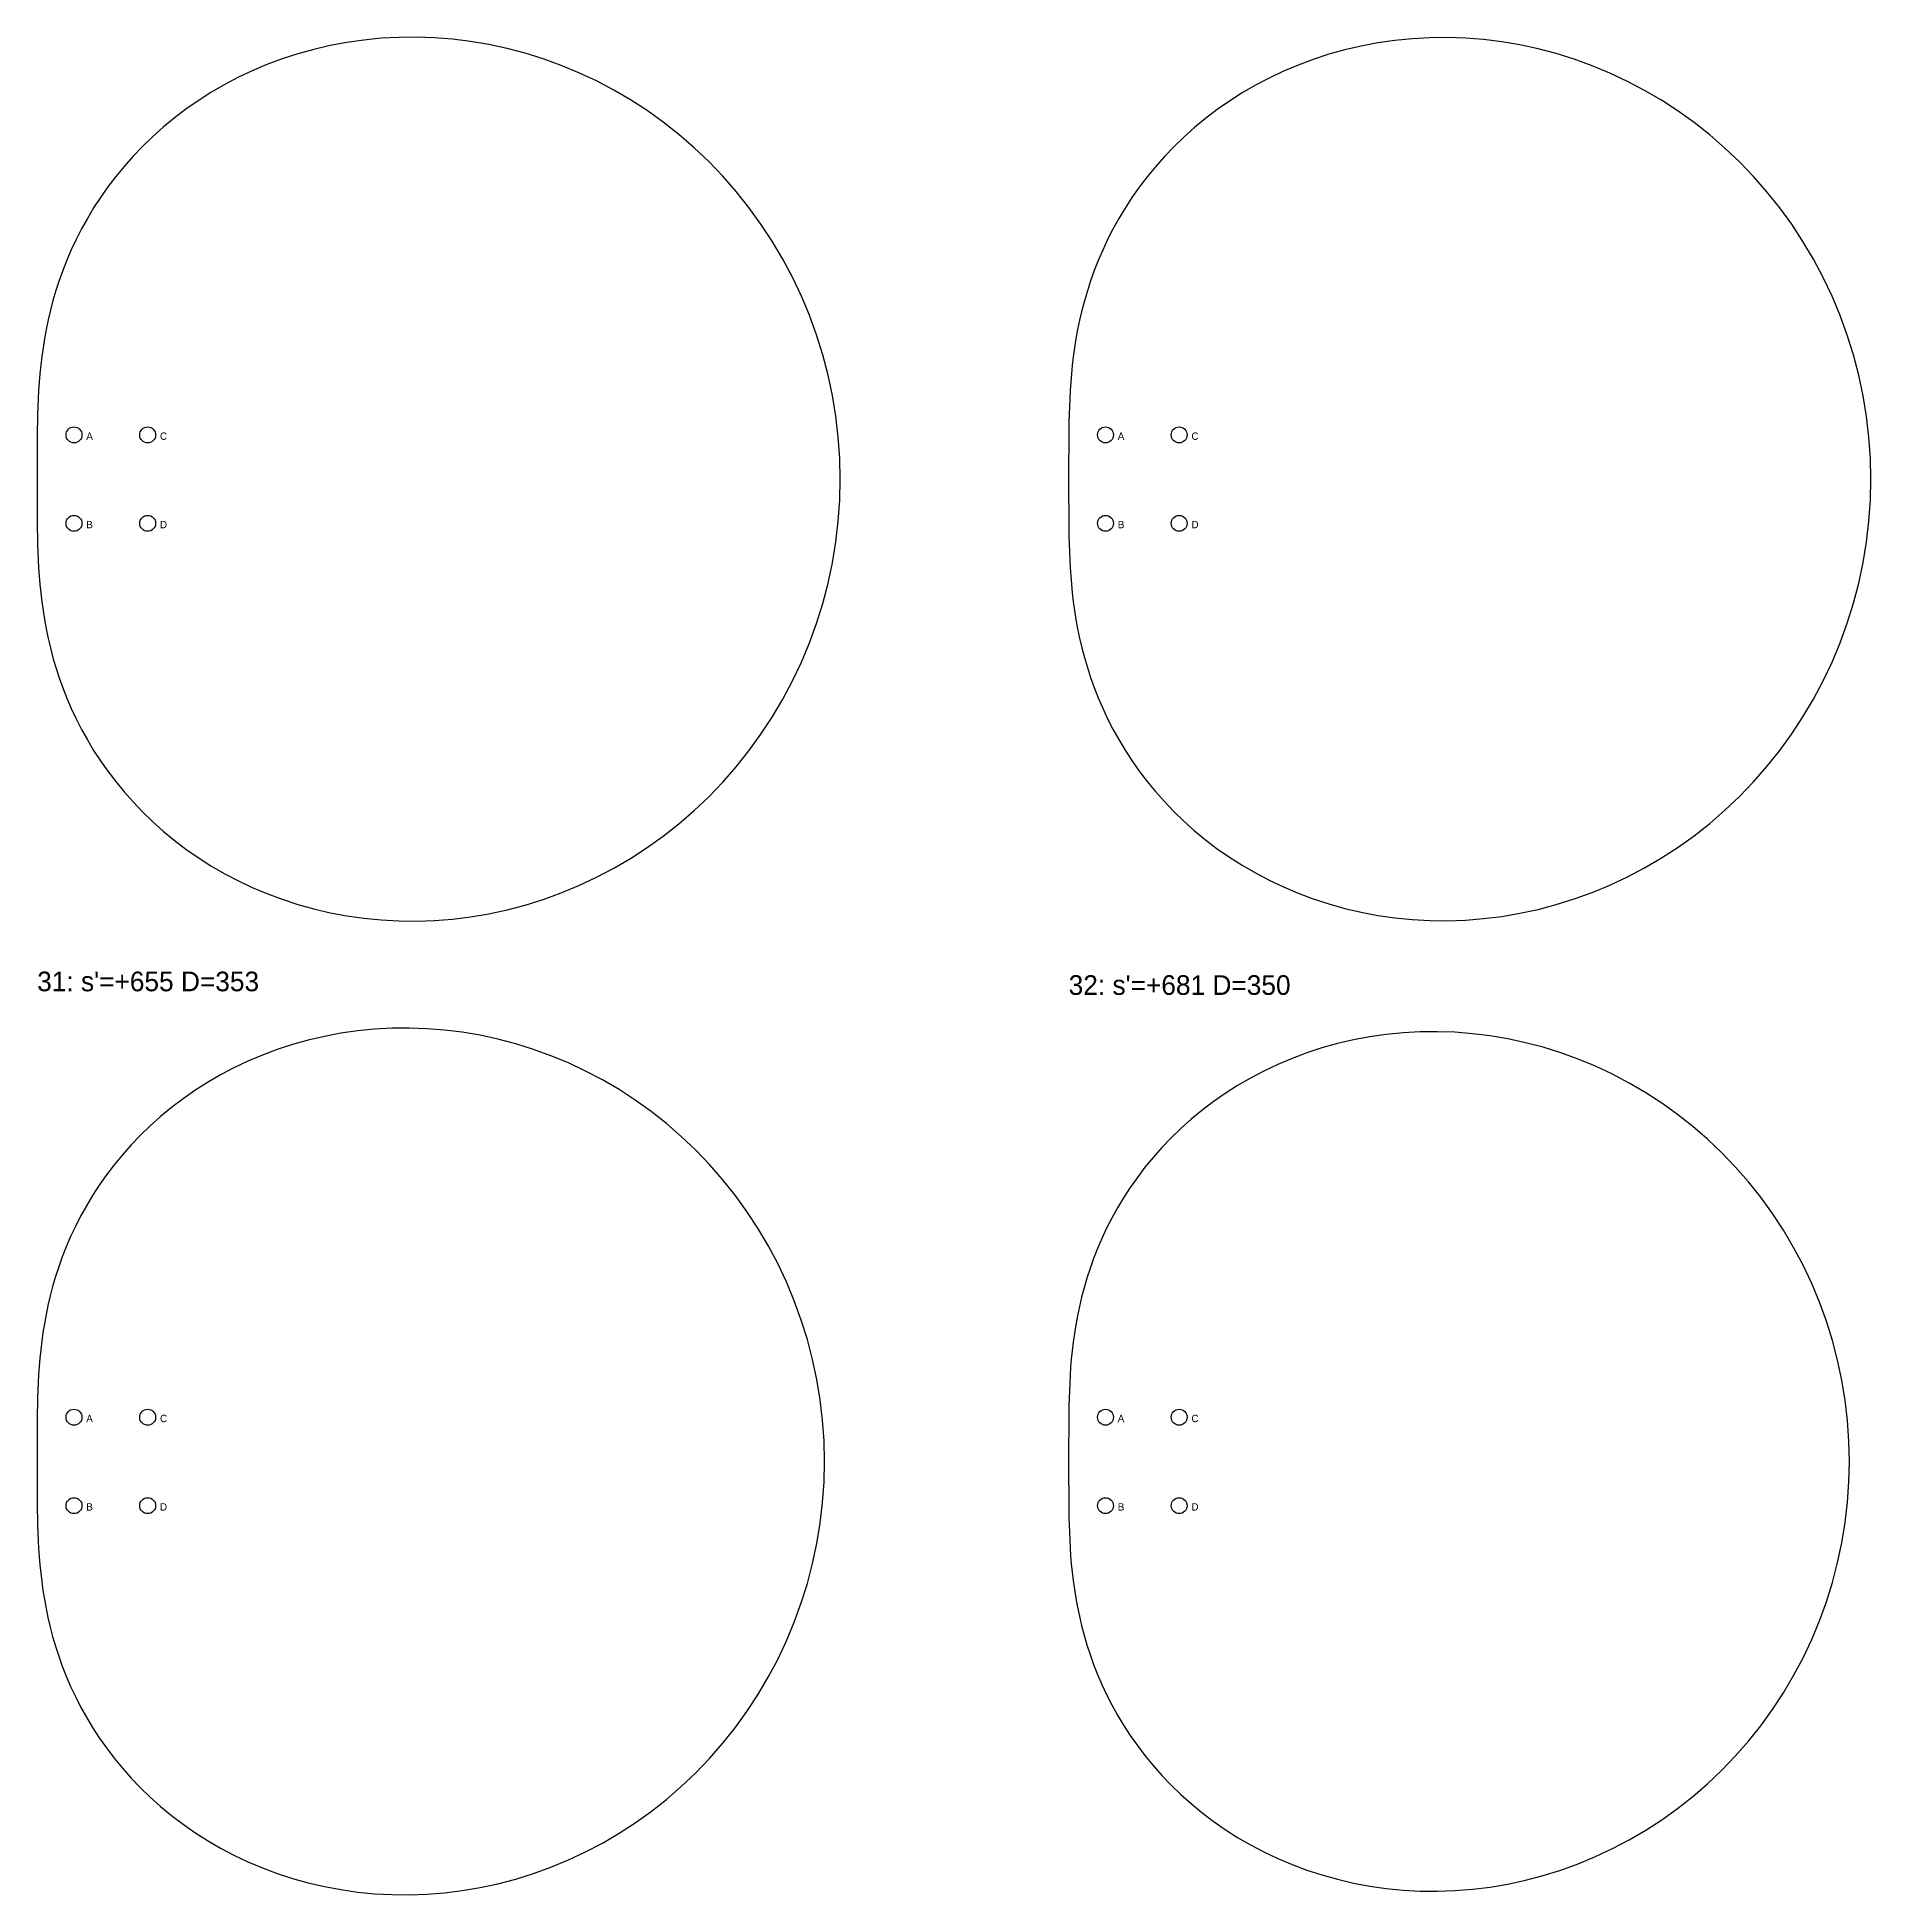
# Model space of a CAD drawing. Header units: millimetres. Extents: x 0 to 2007, y -5243 to 138.
# Drawn here: x 420 to 1167, y -2576 to -1820 of the extents above; entities that cross this region are included whole.
import ezdxf

# ---------------------------------------------------------------- set-up
doc = ezdxf.new("R2010")
doc.units = ezdxf.units.MM
for name, color, linetype in [('DOWEL', 5, 'CONTINUOUS'), ('SLAB_26', 4, 'CONTINUOUS'), ('SLAB_27', 5, 'CONTINUOUS'), ('SLAB_31', 3, 'CONTINUOUS'), ('SLAB_32', 4, 'CONTINUOUS'), ('TEXT', 1, 'CONTINUOUS')]:
    doc.layers.add(name, color=color, linetype=linetype)

msp = doc.modelspace()

# ---------------------------------------------------------------- linework, layer by layer
at = {"layer": 'DOWEL'}
for centre in [(435, -1982), (465, -1982), (855, -1982), (885, -1982), (435, -2018), (465, -2018), (855, -2018), (885, -2018), (435, -2382), (465, -2382), (855, -2382), (885, -2382), (435, -2418), (465, -2418), (855, -2418), (885, -2418)]:
    msp.add_circle(centre, 3.25, dxfattribs=at)
at = {"layer": 'SLAB_26'}
msp.add_lwpolyline([(746.966, -2000), (746.767, -1991.444), (746.171, -1982.908), (745.178, -1974.414), (743.792, -1965.982), (742.018, -1957.633), (739.861, -1949.386), (737.326, -1941.262), (734.423, -1933.28), (731.159, -1925.458), (727.545, -1917.814), (723.591, -1910.367), (719.31, -1903.132), (714.713, -1896.127), (709.814, -1889.366), (704.628, -1882.863), (699.171, -1876.633), (693.457, -1870.687), (687.503, -1865.037), (681.327, -1859.693), (674.945, -1854.665), (668.376, -1849.961), (661.639, -1845.589), (654.751, -1841.554), (647.732, -1837.861), (640.6, -1834.515), (633.375, -1831.517), (626.076, -1828.869), (618.721, -1826.571), (611.329, -1824.624), (603.919, -1823.024), (596.509, -1821.769), (589.116, -1820.856), (581.759, -1820.278), (574.454, -1820.03), (567.218, -1820.105), (560.066, -1820.495), (553.014, -1821.192), (546.076, -1822.185), (539.265, -1823.466), (532.595, -1825.022), (526.077, -1826.842), (519.723, -1828.915), (513.543, -1831.227), (507.547, -1833.765), (501.742, -1836.517), (496.136, -1839.467), (490.735, -1842.603), (485.546, -1845.91), (480.572, -1849.373), (475.818, -1852.979), (471.285, -1856.713), (466.975, -1860.561), (462.89, -1864.508), (459.028, -1868.541), (455.389, -1872.647), (451.971, -1876.812), (448.77, -1881.024), (445.784, -1885.269), (443.007, -1889.536), (440.435, -1893.815), (438.063, -1898.093), (435.883, -1902.361), (433.89, -1906.61), (432.075, -1910.83), (430.43, -1915.014), (428.949, -1919.155), (427.621, -1923.246), (426.439, -1927.281), (425.393, -1931.255), (424.474, -1935.165), (423.673, -1939.006), (422.981, -1942.777), (422.389, -1946.476), (421.887, -1950.102), (421.467, -1953.654), (421.12, -1957.133), (420.837, -1960.54), (420.611, -1963.878), (420.433, -1967.149), (420.297, -1970.357), (420.196, -1973.504), (420.123, -1976.596), (420.072, -1979.638), (420.039, -1982.634), (420.019, -1985.59), (420.008, -1988.513), (420.002, -1991.409), (420, -1994.284), (420, -1997.146), (420, -2000), (420, -2002.854), (420, -2005.716), (420.002, -2008.591), (420.008, -2011.487), (420.019, -2014.41), (420.039, -2017.366), (420.072, -2020.362), (420.123, -2023.404), (420.196, -2026.496), (420.297, -2029.643), (420.433, -2032.851), (420.611, -2036.122), (420.837, -2039.46), (421.12, -2042.867), (421.467, -2046.346), (421.887, -2049.898), (422.389, -2053.524), (422.981, -2057.223), (423.673, -2060.994), (424.474, -2064.835), (425.393, -2068.745), (426.439, -2072.719), (427.621, -2076.754), (428.949, -2080.845), (430.43, -2084.986), (432.075, -2089.17), (433.89, -2093.39), (435.883, -2097.639), (438.063, -2101.907), (440.435, -2106.185), (443.007, -2110.464), (445.784, -2114.731), (448.77, -2118.976), (451.971, -2123.188), (455.389, -2127.353), (459.028, -2131.459), (462.89, -2135.492), (466.975, -2139.439), (471.285, -2143.287), (475.818, -2147.021), (480.572, -2150.627), (485.546, -2154.09), (490.735, -2157.397), (496.136, -2160.533), (501.742, -2163.483), (507.547, -2166.235), (513.543, -2168.773), (519.723, -2171.085), (526.077, -2173.158), (532.595, -2174.978), (539.265, -2176.534), (546.076, -2177.815), (553.014, -2178.808), (560.066, -2179.505), (567.218, -2179.895), (574.454, -2179.97), (581.759, -2179.722), (589.116, -2179.144), (596.509, -2178.231), (603.919, -2176.976), (611.329, -2175.376), (618.721, -2173.429), (626.076, -2171.131), (633.375, -2168.483), (640.6, -2165.485), (647.732, -2162.139), (654.751, -2158.446), (661.639, -2154.411), (668.376, -2150.039), (674.945, -2145.335), (681.327, -2140.307), (687.503, -2134.963), (693.457, -2129.313), (699.171, -2123.367), (704.628, -2117.137), (709.814, -2110.634), (714.713, -2103.873), (719.31, -2096.868), (723.591, -2089.633), (727.545, -2082.186), (731.159, -2074.542), (734.423, -2066.72), (737.326, -2058.738), (739.861, -2050.614), (742.018, -2042.367), (743.792, -2034.018), (745.178, -2025.586), (746.171, -2017.092), (746.767, -2008.556)], close=True, dxfattribs=at)
at = {"layer": 'SLAB_27'}
msp.add_lwpolyline([(1166.636, -2000), (1166.437, -1991.452), (1165.841, -1982.925), (1164.849, -1974.44), (1163.465, -1966.016), (1161.693, -1957.676), (1159.538, -1949.437), (1157.006, -1941.321), (1154.106, -1933.347), (1150.845, -1925.533), (1147.235, -1917.897), (1143.285, -1910.457), (1139.007, -1903.23), (1134.415, -1896.232), (1129.522, -1889.478), (1124.341, -1882.982), (1118.889, -1876.757), (1113.181, -1870.817), (1107.233, -1865.173), (1101.063, -1859.835), (1094.688, -1854.812), (1088.126, -1850.113), (1081.395, -1845.745), (1074.514, -1841.714), (1067.502, -1838.025), (1060.378, -1834.682), (1053.16, -1831.687), (1045.868, -1829.042), (1038.52, -1826.747), (1031.136, -1824.801), (1023.733, -1823.203), (1016.33, -1821.949), (1008.945, -1821.036), (1001.596, -1820.459), (994.298, -1820.211), (987.069, -1820.286), (979.925, -1820.676), (972.88, -1821.372), (965.949, -1822.365), (959.145, -1823.644), (952.481, -1825.198), (945.97, -1827.017), (939.623, -1829.088), (933.449, -1831.397), (927.458, -1833.933), (921.659, -1836.682), (916.059, -1839.629), (910.664, -1842.762), (905.48, -1846.065), (900.511, -1849.525), (895.762, -1853.128), (891.233, -1856.858), (886.928, -1860.701), (882.847, -1864.645), (878.989, -1868.674), (875.353, -1872.776), (871.938, -1876.937), (868.741, -1881.144), (865.757, -1885.385), (862.984, -1889.648), (860.415, -1893.922), (858.045, -1898.196), (855.867, -1902.46), (853.876, -1906.704), (852.062, -1910.92), (850.42, -1915.1), (848.94, -1919.237), (847.613, -1923.323), (846.432, -1927.354), (845.387, -1931.325), (844.47, -1935.23), (843.67, -1939.068), (842.978, -1942.835), (842.387, -1946.53), (841.885, -1950.152), (841.466, -1953.7), (841.119, -1957.176), (840.836, -1960.58), (840.61, -1963.915), (840.433, -1967.183), (840.297, -1970.387), (840.196, -1973.531), (840.123, -1976.62), (840.072, -1979.658), (840.039, -1982.651), (840.019, -1985.605), (840.008, -1988.525), (840.002, -1991.418), (840, -1994.29), (840, -1997.148), (840, -2000), (840, -2002.852), (840, -2005.71), (840.002, -2008.582), (840.008, -2011.475), (840.019, -2014.395), (840.039, -2017.349), (840.072, -2020.342), (840.123, -2023.38), (840.196, -2026.469), (840.297, -2029.613), (840.433, -2032.817), (840.61, -2036.085), (840.836, -2039.42), (841.119, -2042.824), (841.466, -2046.3), (841.885, -2049.848), (842.387, -2053.47), (842.978, -2057.165), (843.67, -2060.932), (844.47, -2064.77), (845.387, -2068.675), (846.432, -2072.646), (847.613, -2076.677), (848.94, -2080.763), (850.42, -2084.9), (852.062, -2089.08), (853.876, -2093.296), (855.867, -2097.54), (858.045, -2101.804), (860.415, -2106.078), (862.984, -2110.352), (865.757, -2114.615), (868.741, -2118.856), (871.938, -2123.063), (875.353, -2127.224), (878.989, -2131.326), (882.847, -2135.355), (886.928, -2139.299), (891.233, -2143.142), (895.762, -2146.872), (900.511, -2150.475), (905.48, -2153.935), (910.664, -2157.238), (916.059, -2160.371), (921.659, -2163.318), (927.458, -2166.067), (933.449, -2168.603), (939.623, -2170.912), (945.97, -2172.983), (952.481, -2174.802), (959.145, -2176.356), (965.949, -2177.635), (972.88, -2178.628), (979.925, -2179.324), (987.069, -2179.714), (994.298, -2179.789), (1001.596, -2179.541), (1008.945, -2178.964), (1016.33, -2178.051), (1023.733, -2176.797), (1031.136, -2175.199), (1038.52, -2173.253), (1045.868, -2170.958), (1053.16, -2168.313), (1060.378, -2165.318), (1067.502, -2161.975), (1074.514, -2158.286), (1081.395, -2154.255), (1088.126, -2149.887), (1094.688, -2145.188), (1101.063, -2140.165), (1107.233, -2134.827), (1113.181, -2129.183), (1118.889, -2123.243), (1124.341, -2117.018), (1129.522, -2110.522), (1134.415, -2103.768), (1139.007, -2096.77), (1143.285, -2089.543), (1147.235, -2082.103), (1150.845, -2074.467), (1154.106, -2066.653), (1157.006, -2058.679), (1159.538, -2050.563), (1161.693, -2042.324), (1163.465, -2033.984), (1164.849, -2025.56), (1165.841, -2017.075), (1166.437, -2008.548)], close=True, dxfattribs=at)
at = {"layer": 'SLAB_31'}
msp.add_lwpolyline([(740.6, -2400), (740.404, -2391.61), (739.819, -2383.241), (738.846, -2374.912), (737.487, -2366.644), (735.747, -2358.458), (733.632, -2350.372), (731.147, -2342.406), (728.3, -2334.579), (725.1, -2326.909), (721.557, -2319.415), (717.68, -2312.112), (713.481, -2305.019), (708.974, -2298.15), (704.171, -2291.52), (699.086, -2285.144), (693.735, -2279.035), (688.132, -2273.205), (682.294, -2267.665), (676.238, -2262.425), (669.981, -2257.495), (663.54, -2252.883), (656.933, -2248.596), (650.18, -2244.639), (643.297, -2241.019), (636.305, -2237.737), (629.22, -2234.797), (622.063, -2232.201), (614.851, -2229.949), (607.603, -2228.039), (600.337, -2226.47), (593.071, -2225.24), (585.823, -2224.344), (578.609, -2223.777), (571.447, -2223.534), (564.351, -2223.608), (557.339, -2223.99), (550.424, -2224.673), (543.621, -2225.648), (536.943, -2226.903), (530.402, -2228.429), (524.012, -2230.214), (517.782, -2232.246), (511.722, -2234.513), (505.842, -2237.002), (500.15, -2239.7), (494.653, -2242.593), (489.358, -2245.668), (484.27, -2248.91), (479.393, -2252.306), (474.731, -2255.842), (470.286, -2259.503), (466.061, -2263.276), (462.055, -2267.146), (458.268, -2271.101), (454.7, -2275.127), (451.348, -2279.211), (448.21, -2283.34), (445.281, -2287.503), (442.559, -2291.687), (440.037, -2295.882), (437.711, -2300.077), (435.574, -2304.262), (433.619, -2308.428), (431.839, -2312.567), (430.227, -2316.669), (428.774, -2320.729), (427.473, -2324.741), (426.313, -2328.697), (425.288, -2332.594), (424.387, -2336.427), (423.602, -2340.194), (422.923, -2343.892), (422.343, -2347.518), (421.851, -2351.073), (421.439, -2354.556), (421.098, -2357.967), (420.821, -2361.309), (420.599, -2364.582), (420.425, -2367.789), (420.292, -2370.934), (420.192, -2374.02), (420.12, -2377.052), (420.071, -2380.034), (420.038, -2382.972), (420.018, -2385.871), (420.008, -2388.737), (420.002, -2391.576), (420, -2394.395), (420, -2397.201), (420, -2400), (420, -2402.799), (420, -2405.605), (420.002, -2408.424), (420.008, -2411.263), (420.018, -2414.129), (420.038, -2417.028), (420.071, -2419.966), (420.12, -2422.948), (420.192, -2425.98), (420.292, -2429.066), (420.425, -2432.211), (420.599, -2435.418), (420.821, -2438.691), (421.098, -2442.033), (421.439, -2445.444), (421.851, -2448.927), (422.343, -2452.482), (422.923, -2456.108), (423.602, -2459.806), (424.387, -2463.573), (425.288, -2467.406), (426.313, -2471.303), (427.473, -2475.259), (428.774, -2479.271), (430.227, -2483.331), (431.839, -2487.433), (433.619, -2491.572), (435.574, -2495.738), (437.711, -2499.923), (440.037, -2504.118), (442.559, -2508.313), (445.281, -2512.497), (448.21, -2516.66), (451.348, -2520.789), (454.7, -2524.873), (458.268, -2528.899), (462.055, -2532.854), (466.061, -2536.724), (470.286, -2540.497), (474.731, -2544.158), (479.393, -2547.694), (484.27, -2551.09), (489.358, -2554.332), (494.653, -2557.407), (500.15, -2560.3), (505.842, -2562.998), (511.722, -2565.487), (517.782, -2567.754), (524.012, -2569.786), (530.402, -2571.571), (536.943, -2573.097), (543.621, -2574.352), (550.424, -2575.327), (557.339, -2576.01), (564.351, -2576.392), (571.447, -2576.466), (578.609, -2576.223), (585.823, -2575.656), (593.071, -2574.76), (600.337, -2573.53), (607.603, -2571.961), (614.851, -2570.051), (622.063, -2567.799), (629.22, -2565.203), (636.305, -2562.263), (643.297, -2558.981), (650.18, -2555.361), (656.933, -2551.404), (663.54, -2547.117), (669.981, -2542.505), (676.238, -2537.575), (682.294, -2532.335), (688.132, -2526.795), (693.735, -2520.965), (699.086, -2514.856), (704.171, -2508.48), (708.974, -2501.85), (713.481, -2494.981), (717.68, -2487.888), (721.557, -2480.585), (725.1, -2473.091), (728.3, -2465.421), (731.147, -2457.594), (733.632, -2449.628), (735.747, -2441.542), (737.487, -2433.356), (738.846, -2425.088), (739.819, -2416.759), (740.404, -2408.39)], close=True, dxfattribs=at)
at = {"layer": 'SLAB_32'}
msp.add_lwpolyline([(1157.933, -2400), (1157.74, -2391.68), (1157.159, -2383.38), (1156.194, -2375.121), (1154.847, -2366.922), (1153.122, -2358.803), (1151.024, -2350.785), (1148.56, -2342.885), (1145.737, -2335.123), (1142.563, -2327.517), (1139.049, -2320.085), (1135.204, -2312.843), (1131.041, -2305.809), (1126.571, -2298.997), (1121.808, -2292.422), (1116.765, -2286.099), (1111.458, -2280.041), (1105.902, -2274.259), (1100.113, -2268.765), (1094.107, -2263.569), (1087.902, -2258.68), (1081.514, -2254.107), (1074.963, -2249.855), (1068.266, -2245.931), (1061.44, -2242.341), (1054.506, -2239.087), (1047.48, -2236.171), (1040.382, -2233.597), (1033.231, -2231.363), (1026.043, -2229.469), (1018.838, -2227.913), (1011.632, -2226.693), (1004.444, -2225.805), (997.29, -2225.243), (990.187, -2225.002), (983.151, -2225.075), (976.197, -2225.454), (969.339, -2226.132), (962.593, -2227.098), (955.97, -2228.343), (949.484, -2229.856), (943.147, -2231.626), (936.968, -2233.641), (930.959, -2235.89), (925.128, -2238.358), (919.483, -2241.033), (914.032, -2243.902), (908.781, -2246.951), (903.735, -2250.167), (898.899, -2253.535), (894.276, -2257.041), (889.868, -2260.671), (885.678, -2264.413), (881.705, -2268.251), (877.95, -2272.173), (874.411, -2276.166), (871.087, -2280.216), (867.975, -2284.311), (865.071, -2288.439), (862.371, -2292.588), (859.871, -2296.748), (857.564, -2300.908), (855.444, -2305.058), (853.506, -2309.19), (851.741, -2313.294), (850.142, -2317.362), (848.701, -2321.389), (847.411, -2325.366), (846.261, -2329.29), (845.244, -2333.154), (844.351, -2336.956), (843.572, -2340.691), (842.899, -2344.358), (842.323, -2347.955), (841.835, -2351.48), (841.427, -2354.934), (841.089, -2358.317), (840.814, -2361.63), (840.594, -2364.876), (840.421, -2368.057), (840.289, -2371.176), (840.19, -2374.236), (840.119, -2377.243), (840.07, -2380.2), (840.038, -2383.113), (840.018, -2385.988), (840.008, -2388.83), (840.002, -2391.646), (840, -2394.442), (840, -2397.224), (840, -2400), (840, -2402.776), (840, -2405.558), (840.002, -2408.354), (840.008, -2411.17), (840.018, -2414.012), (840.038, -2416.887), (840.07, -2419.8), (840.119, -2422.757), (840.19, -2425.764), (840.289, -2428.824), (840.421, -2431.943), (840.594, -2435.124), (840.814, -2438.37), (841.089, -2441.683), (841.427, -2445.066), (841.835, -2448.52), (842.323, -2452.045), (842.899, -2455.642), (843.572, -2459.309), (844.351, -2463.044), (845.244, -2466.846), (846.261, -2470.71), (847.411, -2474.634), (848.701, -2478.611), (850.142, -2482.638), (851.741, -2486.706), (853.506, -2490.81), (855.444, -2494.942), (857.564, -2499.092), (859.871, -2503.252), (862.371, -2507.412), (865.071, -2511.561), (867.975, -2515.689), (871.087, -2519.784), (874.411, -2523.834), (877.95, -2527.827), (881.705, -2531.749), (885.678, -2535.587), (889.868, -2539.329), (894.276, -2542.959), (898.899, -2546.465), (903.735, -2549.833), (908.781, -2553.049), (914.032, -2556.098), (919.483, -2558.967), (925.128, -2561.642), (930.959, -2564.11), (936.968, -2566.359), (943.147, -2568.374), (949.484, -2570.144), (955.97, -2571.657), (962.593, -2572.902), (969.339, -2573.868), (976.197, -2574.546), (983.151, -2574.925), (990.187, -2574.998), (997.29, -2574.757), (1004.444, -2574.195), (1011.632, -2573.307), (1018.838, -2572.087), (1026.043, -2570.531), (1033.231, -2568.637), (1040.382, -2566.403), (1047.48, -2563.829), (1054.506, -2560.913), (1061.44, -2557.659), (1068.266, -2554.069), (1074.963, -2550.145), (1081.514, -2545.893), (1087.902, -2541.32), (1094.107, -2536.431), (1100.113, -2531.235), (1105.902, -2525.741), (1111.458, -2519.959), (1116.765, -2513.901), (1121.808, -2507.578), (1126.571, -2501.003), (1131.041, -2494.191), (1135.204, -2487.157), (1139.049, -2479.915), (1142.563, -2472.483), (1145.737, -2464.877), (1148.56, -2457.115), (1151.024, -2449.215), (1153.122, -2441.197), (1154.847, -2433.078), (1156.194, -2424.879), (1157.159, -2416.62), (1157.74, -2408.32)], close=True, dxfattribs=at)

# ---------------------------------------------------------------- texts
at = {"layer": 'DOWEL'}
for s, p in [('A', (440, -1984)), ('C', (470, -1984)), ('A', (860, -1984)), ('C', (890, -1984)), ('B', (440, -2020)), ('D', (470, -2020)), ('B', (860, -2020)), ('D', (890, -2020)), ('A', (440, -2384)), ('C', (470, -2384)), ('A', (860, -2384)), ('C', (890, -2384)), ('B', (440, -2420)), ('D', (470, -2420)), ('B', (860, -2420)), ('D', (890, -2420))]:
    msp.add_text(s, height=3, dxfattribs=at).set_placement(p)
at = {"layer": 'TEXT'}
for s, p in [("31: s'=+655 D=353", (420, -2208.534)), ("32: s'=+681 D=350", (840, -2210.002))]:
    msp.add_text(s, height=8, dxfattribs=at).set_placement(p)

doc.saveas('drawing.dxf')
